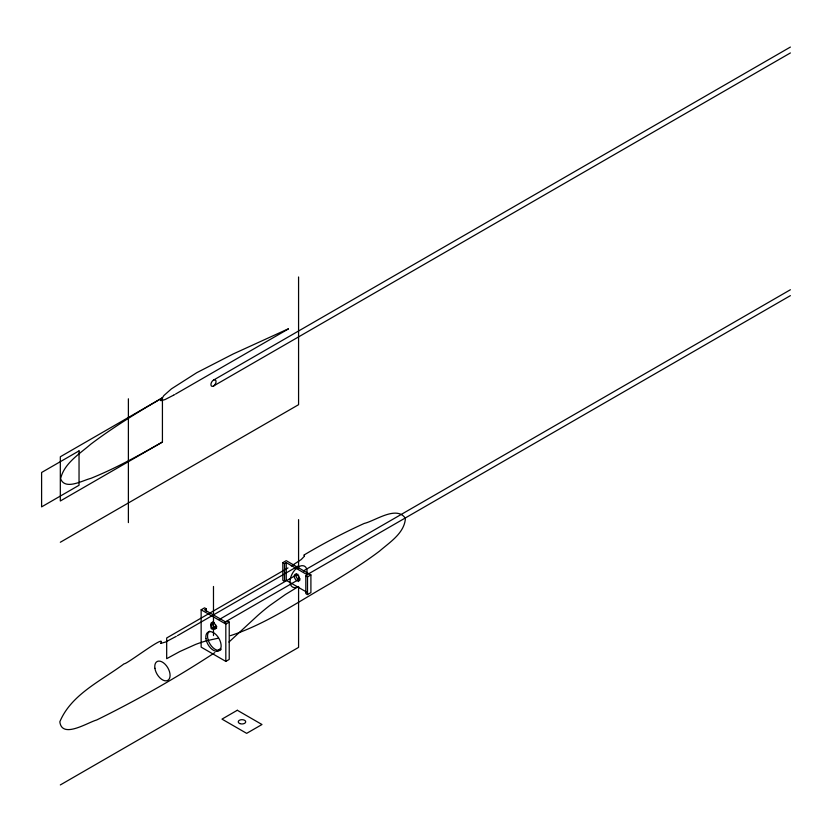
<?xml version="1.0" encoding="UTF-8"?>
<svg xmlns="http://www.w3.org/2000/svg" width="832" height="832" viewBox="0 0 832 832"><rect width="100%" height="100%" fill="white"/><g stroke="black" fill="none" stroke-linecap="round" stroke-linejoin="round"><path stroke-width="1.25" d="M304.512 556.119L301.194 559.572L292.271 565.396M160.742 400.452L163.842 395.585L171.413 388.877L196.747 372.705L233.168 353.985L288.371 328.796M160.742 643.146C166.941 633.214 126.235 664.789 124.134 663.77C101.462 680.711 71.23 694.314 59.831 721.802C61.932 739.232 87.818 722.374 96.626 720.013C137.322 699.972 176.935 677.518 214.854 652.621M228.956 642.054L257.494 615.722A171.215 98.852 -60 0 1 269.703 605.571L285.438 594.485L298.574 586.466A12.033 6.947 -60 0 1 290.087 580.84A12.033 6.947 -60 0 1 299.79 566.218A12.033 6.947 -60 0 1 306.894 573.934M216.84 651.238L220.709 648.44M291.886 565.635L291.304 565.978M287.976 567.934L166.681 637.988L166.681 658.684L179.816 651.539L195.551 644.446A171.215 98.852 -60 0 1 207.771 640.494L217.849 638.29M162.427 397.821C137.842 412.131 113.516 427.034 90.782 444.194C79.498 454.002 64.189 463.237 60.59 478.722C65.042 490.589 82.472 480.459 90.782 478.39C115.658 468.364 139.162 455.291 162.427 442.031L162.427 397.821L60.32 456.768L60.32 500.989L162.427 442.031M288.361 328.973L175.51 394.098M213.481 380.13L790.4 47.06M213.481 386.027L790.4 52.946M60.32 542.256L298.574 404.695L298.574 276.973M206.253 608.826L204.547 609.804L225.826 622.086L227.521 621.109L229.226 622.086L229.226 659.422L225.826 661.388L201.146 647.14L201.146 609.804L204.547 607.838L206.253 608.826L206.253 611.354M282.828 562.64L286.239 560.674L310.908 574.922L310.908 592.613L307.507 594.578L305.812 593.59L305.812 575.91L307.507 574.922L286.239 562.64L284.534 563.628L282.828 562.64L282.828 580.33L284.534 581.308L286.239 580.33L306.394 591.968M298.574 565.77L177.476 635.669M219.107 619.58L297.825 574.132M303.451 570.887L790.4 289.744M213.481 628.722L216.861 626.777M224.734 622.232L300.082 578.729M307.954 574.184L790.4 295.641M201.146 609.804L225.826 624.052L229.226 622.086M305.812 575.91L307.507 576.888L310.908 574.922M60.32 784.94L298.574 647.39L298.574 586.747M176.29 636.345L165.537 642.044L160.867 643.365M174.533 394.649L173.95 394.971M173.566 395.19L164.902 399.63L160.867 400.67M230.381 635.679C266.51 623.854 298.085 601.775 330.938 583.159C347.454 573.04 364 562.879 379.465 551.179C389.678 542.287 404.466 533.177 405.423 518.346C396.594 505.19 375.378 520.801 364.239 523.442C343.574 532.792 322.743 543.847 303.732 555.183C303.961 555.287 304.169 555.433 304.325 555.63M307.507 576.888L307.507 594.578M298.574 519.657L298.574 568.682M298.574 575.141L298.574 581.589M286.239 562.64L286.239 580.33M284.534 563.628L284.534 581.308M225.826 624.052L225.826 661.388M213.481 586.466L213.481 635.596M128.388 398.798L128.388 522.6M215.935 625.186A3.609 2.08 -60 0 1 212.711 629.034A3.609 2.08 -60 0 1 211.068 626.205A3.609 2.08 -60 0 1 214.375 622.492M300.019 580.029A3.734 2.153 60 0 1 296.712 577.72A3.734 2.153 60 0 1 296.369 573.706M216.632 628.17A3.734 2.153 60 0 1 213.325 625.872A3.734 2.153 60 0 1 212.982 621.847M221.135 649.522A10.826 6.25 60 0 1 210.059 644.114A10.826 6.25 60 0 1 209.768 631.134M79.04 450.882L41.6 472.493L41.6 506.886L79.04 485.264L79.04 450.882M237.307 710.268L221.988 719.118L246.667 733.356L261.986 724.516L237.307 710.268M214.146 385.549A3.609 2.08 -60 0 0 215.29 379.954A3.609 2.08 -60 0 0 211.016 383.739A3.609 2.08 -60 0 0 214.146 385.549M239.897 723.601A3.734 2.153 0 0 0 245.71 721.968A3.734 2.153 0 0 0 240.354 719.878A3.734 2.153 0 0 0 239.897 723.601M294.268 576.607A3.734 2.153 60 0 0 298.532 580.954A3.734 2.153 60 0 0 297.814 575.328A3.734 2.153 60 0 0 294.268 576.607M154.908 668.304A10.826 6.25 60 0 0 167.44 680.545A10.826 6.25 60 0 0 164.934 664.061A10.826 6.25 60 0 0 154.908 668.304M210.881 624.749A3.734 2.153 60 0 0 215.145 629.096A3.734 2.153 60 0 0 214.427 623.47A3.734 2.153 60 0 0 210.881 624.749M205.92 638.518A10.826 6.25 60 0 0 218.306 651.144A10.826 6.25 60 0 0 216.216 634.816A10.826 6.25 60 0 0 205.92 638.518"/></g></svg>
